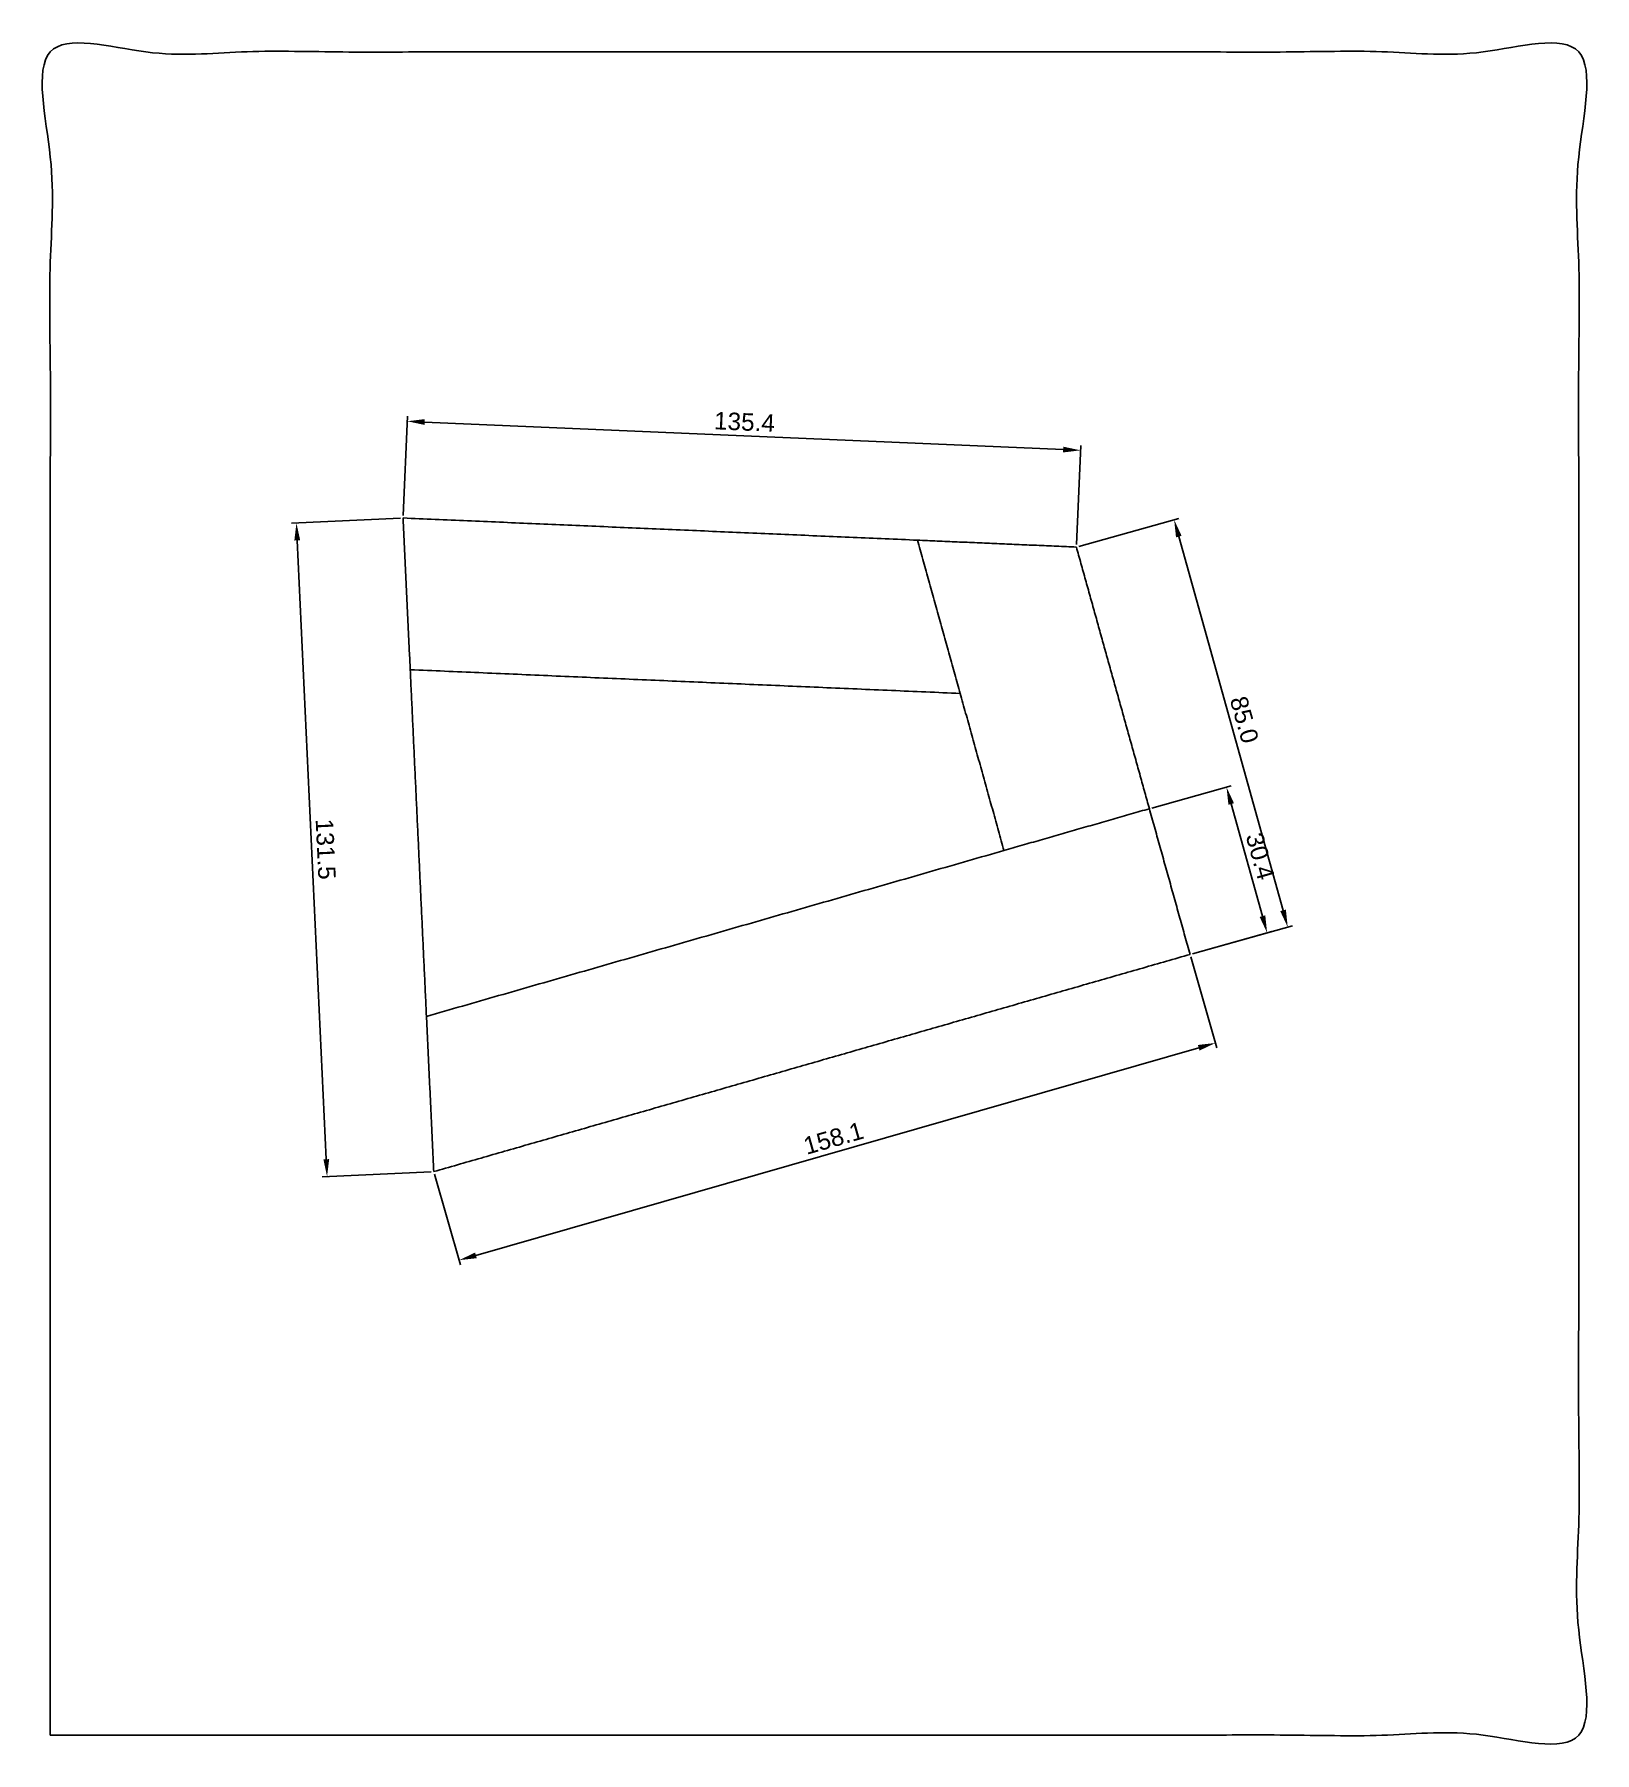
# Model space of a CAD drawing. Header units: metres. Extents: x -3 to 310, y 135 to 480.
import ezdxf

# ---------------------------------------------------------------- set-up
doc = ezdxf.new("R2010")
doc.units = ezdxf.units.M
doc.header["$MEASUREMENT"] = 0
doc.layers.add('Make2D$Annotation', color=7, linetype='Continuous', true_color=0x000000)
doc.layers.add('Make2D$visible$lines', color=7, linetype='Continuous', true_color=0x000000)
doc.styles.add('Arial', font='')
doc.styles.get('Arial').set_extended_font_data('Arial')
doc.dimstyles.new('Millimeter Large', dxfattribs={"dimtxt": 3.5, "dimasz": 3.5, "dimexe": 1, "dimexo": 0.5, "dimgap": 1, "dimtad": 1, "dimtoh": 1, "dimdec": 1, "dimzin": 1, "dimdsep": 46, "dimtxsty": 'Arial', "dimcen": 3.5, "dimadec": 0, "dimazin": 0, "dimtfac": 1, "dimtdec": 4, "dimtix": 1, "dimtmove": 1, "dimatfit": 3, "dimfxl": 0, "dimtolj": 1, "dimtzin": 1, "dimarcsym": 0})

# ---------------------------------------------------------------- blocks, each defined once
blk = doc.blocks.new('*D1')
at = {"layer": 'Defpoints', "color": 0}
for p in [(70.91, 383.08), (55.63, 250.7), (77.07, 251.71)]:
    blk.add_point(p, dxfattribs=at)
at = {"layer": 'Make2D$Annotation', "color": 0, "lineweight": -2}
for p, q in [((70.41, 383.06), (48.47, 382.03)), ((49.63, 378.58), (55.47, 254.2)), ((76.57, 251.68), (54.63, 250.65))]:
    blk.add_line(p, q, dxfattribs=at)
at = {"layer": 'Make2D$Annotation', "color": 0}
for points in [[(50.22, 378.61), (49.05, 378.55), (49.47, 382.08)], [(54.89, 254.17), (56.05, 254.22), (55.63, 250.7)]]:
    blk.add_solid(points, dxfattribs=at)
at = {"layer": 'Make2D$Annotation', "color": 0, "insert": (55.34, 316.52), "char_height": 3.5, "attachment_point": 5, "rotation": 272.6857, "style": 'Arial'}
blk.add_mtext('\\A1;131.5', dxfattribs=at)
blk = doc.blocks.new('*D2')
at = {"layer": 'Defpoints', "color": 0}
for p in [(71.74, 402.52), (70.91, 383.08), (206.22, 377.24)]:
    blk.add_point(p, dxfattribs=at)
at = {"layer": 'Make2D$Annotation', "color": 0, "lineweight": -2}
for p, q in [((70.93, 383.58), (71.79, 403.52)), ((203.57, 396.83), (75.24, 402.37)), ((206.25, 377.74), (207.11, 397.68))]:
    blk.add_line(p, q, dxfattribs=at)
at = {"layer": 'Make2D$Annotation', "color": 0}
for points in [[(75.27, 402.95), (75.22, 401.79), (71.74, 402.52)], [(203.54, 396.25), (203.59, 397.41), (207.06, 396.68)]]:
    blk.add_solid(points, dxfattribs=at)
at = {"layer": 'Make2D$Annotation', "color": 0, "insert": (139.52, 402.38), "char_height": 3.5, "attachment_point": 5, "rotation": 357.528, "style": 'Arial'}
blk.add_mtext('\\A1;135.4', dxfattribs=at)
blk = doc.blocks.new('*D3')
at = {"layer": 'Defpoints', "color": 0}
for p in [(225.87, 382.72), (206.22, 377.24), (229.06, 295.36)]:
    blk.add_point(p, dxfattribs=at)
at = {"layer": 'Make2D$Annotation', "color": 0, "lineweight": -2}
for p, q in [((206.71, 377.37), (226.83, 382.99)), ((247.76, 304.21), (226.81, 379.35)), ((229.54, 295.5), (249.67, 301.11))]:
    blk.add_line(p, q, dxfattribs=at)
at = {"layer": 'Make2D$Annotation', "color": 0}
for points in [[(227.37, 379.5), (226.25, 379.19), (225.87, 382.72)], [(247.2, 304.06), (248.33, 304.37), (248.7, 300.84)]]:
    blk.add_solid(points, dxfattribs=at)
at = {"layer": 'Make2D$Annotation', "color": 0, "insert": (239.97, 342.53), "char_height": 3.5, "attachment_point": 5, "rotation": 285.5839, "style": 'Arial'}
blk.add_mtext('\\A1;85.0', dxfattribs=at)
blk = doc.blocks.new('*D4')
at = {"layer": 'Defpoints', "color": 0}
for p in [(229.06, 295.36), (234.17, 277.56), (77.07, 251.71)]:
    blk.add_point(p, dxfattribs=at)
at = {"layer": 'Make2D$Annotation', "color": 0, "lineweight": -2}
for p, q in [((229.2, 294.88), (234.45, 276.6)), ((85.54, 234.87), (230.81, 276.6)), ((77.21, 251.22), (82.46, 232.95))]:
    blk.add_line(p, q, dxfattribs=at)
at = {"layer": 'Make2D$Annotation', "color": 0}
for points in [[(230.97, 276.04), (230.65, 277.16), (234.17, 277.56)], [(85.38, 235.44), (85.7, 234.31), (82.18, 233.91)]]:
    blk.add_solid(points, dxfattribs=at)
at = {"layer": 'Make2D$Annotation', "color": 0, "insert": (157.41, 258.42), "char_height": 3.5, "attachment_point": 5, "rotation": 16.0256, "style": 'Arial'}
blk.add_mtext('\\A1;158.1', dxfattribs=at)
blk = doc.blocks.new('*D5')
at = {"layer": 'Defpoints', "color": 0}
for p in [(220.89, 324.65), (244.56, 299.69), (229.06, 295.36)]:
    blk.add_point(p, dxfattribs=at)
at = {"layer": 'Make2D$Annotation', "color": 0, "lineweight": -2}
for p, q in [((221.37, 324.78), (237.36, 329.24)), ((237.34, 325.6), (243.62, 303.06)), ((229.54, 295.5), (245.53, 299.95))]:
    blk.add_line(p, q, dxfattribs=at)
at = {"layer": 'Make2D$Annotation', "color": 0}
for points in [[(237.9, 325.75), (236.78, 325.44), (236.4, 328.97)], [(243.06, 302.9), (244.19, 303.21), (244.56, 299.69)]]:
    blk.add_solid(points, dxfattribs=at)
at = {"layer": 'Make2D$Annotation', "color": 0, "insert": (243.16, 315.08), "char_height": 3.5, "attachment_point": 5, "rotation": 285.5839, "style": 'Arial'}
blk.add_mtext('\\A1;30.4', dxfattribs=at)

msp = doc.modelspace()

# ---------------------------------------------------------------- linework, layer by layer
at = {"layer": 'Make2D$visible$lines'}
msp.add_open_spline([(0, 138.45), (153.59, 138.45), (307.18, 138.45), (307.18, 307.61), (307.18, 476.76), (153.59, 476.76), (0, 476.76), (0, 307.61), (0, 138.45)], degree=2, knots=[0, 0, 0, 307.180836, 307.180836, 645.488509, 645.488509, 952.669345, 952.669345, 1290.977018, 1290.977018, 1290.977018], dxfattribs=at)
for points in [[(70.91, 383.08), (71.62, 367.84), (72.34, 352.59)], [(174.28, 378.62), (122.59, 380.85), (70.91, 383.08)], [(206.22, 377.24), (190.25, 377.93), (174.28, 378.62)], [(182.87, 347.82), (178.57, 363.22), (174.28, 378.62)], [(220.89, 324.65), (213.56, 350.94), (206.22, 377.24)], [(72.34, 352.59), (73.97, 317.75), (75.6, 282.91)], [(182.87, 347.82), (127.6, 350.2), (72.34, 352.59)], [(191.67, 316.25), (187.27, 332.04), (182.87, 347.82)], [(191.67, 316.25), (206.28, 320.45), (220.89, 324.65)], [(229.06, 295.36), (224.98, 310), (220.89, 324.65)], [(75.6, 282.91), (133.64, 299.58), (191.67, 316.25)], [(77.07, 251.71), (153.06, 273.53), (229.06, 295.36)], [(75.6, 282.91), (76.34, 267.31), (77.07, 251.71)]]:
    msp.add_open_spline(points, degree=2, dxfattribs=at)

# ---------------------------------------------------------------- dimensions: what is measured, and where the dimension line sits
at = {"layer": 'Make2D$Annotation'}
for p1, p2, distance, picture, middle in [((206.22, 377.24), (70.91, 383.08), -19.46, '*D2', (139.52, 402.38)), ((70.91, 383.08), (77.07, 251.71), -21.46, '*D1', (55.34, 316.52)), ((229.06, 295.36), (206.22, 377.24), -20.39, '*D3', (239.97, 342.53)), ((220.89, 324.65), (229.06, 295.36), 16.1, '*D5', (243.16, 315.08)), ((77.07, 251.71), (229.06, 295.36), -18.52, '*D4', (157.41, 258.42))]:
    dim = msp.add_aligned_dim(p1=p1, p2=p2, distance=distance, dimstyle='Millimeter Large', dxfattribs=at)
    dim.commit()
    dim.dimension.update_dxf_attribs({"geometry": picture, "text_midpoint": middle})

doc.saveas('drawing.dxf')
